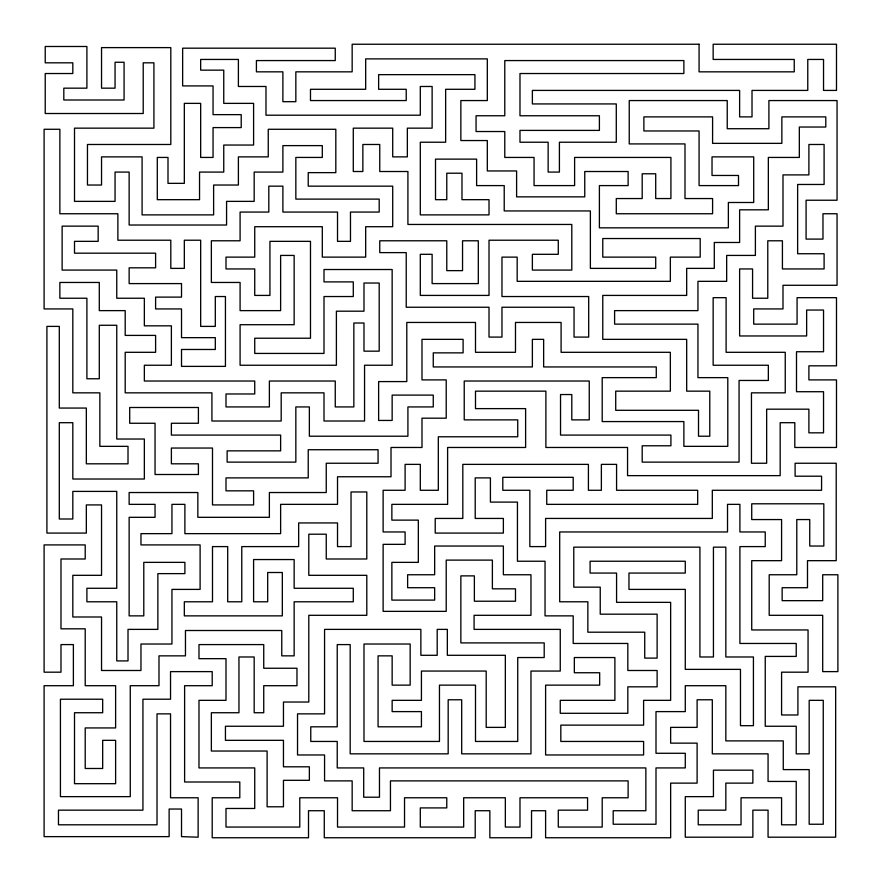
<?xml version="1.0" encoding="UTF-8"?>
<svg xmlns="http://www.w3.org/2000/svg" width="882" height="882" viewBox="0 0 882 882"><rect width="100%" height="100%" fill="white"/><g stroke="black" fill="none" stroke-linecap="round" stroke-linejoin="round"><path stroke-width="1.32" d="M699.073 44.243L352.161 44.243L352.161 71.839L295.845 71.839L295.845 101.684L282.89 101.684L282.89 71.839L256.419 71.839L256.419 60.571L335.259 60.571L335.259 48.179L182.64 48.179L182.64 85.918L213.058 85.918L213.058 114.638L241.216 114.638L241.216 127.592L213.058 127.592L213.058 157.437L200.666 157.437L200.666 103.37L184.327 103.37L184.327 183.346L167.999 183.346L167.999 157.437L157.294 157.437L157.294 199.674L199.541 199.674L199.541 172.078L223.752 172.078L223.752 145.045L253.597 145.045L253.597 103.37L223.752 103.37L223.752 70.152L200.666 70.152L200.666 59.447L238.394 59.447L238.394 86.48L265.989 86.48L265.989 115.2L420.306 115.2L420.306 86.48L432.125 86.48L432.125 128.155L407.352 128.155L407.352 156.875L392.711 156.875L392.711 128.155L353.285 128.155L353.285 171.516L362.855 171.516L362.855 144.483L379.756 144.483L379.756 171.516L407.914 171.516L407.914 224.458L571.801 224.458L571.801 270.079L532.375 270.079L532.375 254.303L558.284 254.303L558.284 240.224L489.014 240.224L489.014 295.415L420.306 295.415L420.306 254.303L432.125 254.303L432.125 283.596L478.309 283.596L478.309 240.786L462.543 240.786L462.543 270.642L446.777 270.642L446.777 240.786L379.756 240.786L379.756 252.616L406.227 252.616L406.227 307.245L489.014 307.245L489.014 337.089L501.968 337.089L501.968 307.245L574.05 307.245L574.05 337.089L588.691 337.089L588.691 296.539L501.968 296.539L501.968 257.125L517.172 257.125L517.172 281.336L670.353 281.336L670.353 257.125L700.198 257.125L700.198 238.537L602.77 238.537L602.77 257.125L655.712 257.125L655.712 268.382L590.378 268.382L590.378 210.941L504.217 210.941L504.217 185.595L476.622 185.595L476.622 159.124L435.51 159.124L435.51 199.674L446.777 199.674L446.777 173.214L461.981 173.214L461.981 199.674L489.014 199.674L489.014 214.888L420.306 214.888L420.306 142.234L445.642 142.234L445.642 89.291L474.935 89.291L474.935 74.65L378.632 74.65L378.632 89.291L406.227 89.291L406.227 100.559L310.486 100.559L310.486 89.291L365.677 89.291L365.677 58.885L487.316 58.885L487.316 100.559L460.856 100.559L460.856 140.547L487.316 140.547L487.316 170.954L516.609 170.954L516.609 196.862L584.755 196.862L584.755 171.516L628.116 171.516L628.116 185.595L599.396 185.595L599.396 227.832L728.367 227.832L728.367 202.496L753.702 202.496L753.702 156.875L712.028 156.875L712.028 175.463L738.499 175.463L738.499 185.595L699.073 185.595L699.073 130.966L643.882 130.966L643.882 116.887L712.59 116.887L712.59 143.358L781.86 143.358L781.86 116.887L825.795 116.887L825.795 127.03L799.324 127.03L799.324 157.437L768.343 157.437L768.343 209.817L739.623 209.817L739.623 242.484L714.288 242.484L714.288 268.382L686.681 268.382L686.681 295.415L602.77 295.415L602.77 339.35L686.681 339.35L686.681 391.156L709.778 391.156L709.778 436.215L698.511 436.215L698.511 410.306L615.724 410.306L615.724 391.156L670.353 391.156L670.353 352.304L561.095 352.304L561.095 322.448L515.485 322.448L515.485 352.304L475.497 352.304L475.497 322.448L406.789 322.448L406.789 381.586L378.632 381.586L378.632 420.449L392.148 420.449L392.148 395.103L433.26 395.103L433.26 406.933L407.914 406.933L407.914 436.215L309.362 436.215L309.362 406.933L295.845 406.933L295.845 462.124L227.137 462.124L227.137 450.856L280.63 450.856L280.63 435.091L171.384 435.091L171.384 423.261L198.406 423.261L198.406 407.495L129.698 407.495L129.698 423.261L155.045 423.261L155.045 474.505L198.406 474.505L198.406 463.811L171.384 463.811L171.384 448.045L212.496 448.045L212.496 504.923L253.597 504.923L253.597 490.844L226.001 490.844L226.001 477.89L308.226 477.89L308.226 449.732L378.069 449.732L378.069 463.248L326.252 463.248L326.252 492.531L269.374 492.531L269.374 517.315L197.844 517.315L197.844 492.531L129.136 492.531L129.136 504.361L155.045 504.361L155.045 517.315L129.136 517.315L129.136 615.868L143.788 615.868L143.788 562.363L184.889 562.363L184.889 573.631L157.867 573.631L157.867 629.384L128.011 629.384L128.011 660.916L116.755 660.916L116.755 601.789L86.899 601.789L86.899 588.272L116.755 588.272L116.755 491.406L72.82 491.406L72.82 519.002L59.303 519.002L59.303 422.698L72.82 422.698L72.82 479.014L144.35 479.014L144.35 439.027L116.755 439.027L116.755 325.271L99.291 325.271L99.291 378.764L86.899 378.764L86.899 298.237L59.866 298.237L59.866 282.461L99.291 282.461L99.291 310.629L125.2 310.629L125.2 335.403L155.607 335.403L155.607 352.304L125.2 352.304L125.2 392.843L211.923 392.843L211.923 421.012L281.193 421.012L281.193 392.843L324.003 392.843L324.003 421.012L364.553 421.012L364.553 365.247L392.148 365.247L392.148 269.517L324.003 269.517L324.003 281.898L353.285 281.898L353.285 296.539L324.003 296.539L324.003 353.428L254.733 353.428L254.733 338.225L310.486 338.225L310.486 241.348L269.936 241.348L269.936 295.415L254.733 295.415L254.733 268.944L226.001 268.944L226.001 257.125L254.733 257.125L254.733 226.707L322.305 226.707L322.305 257.125L365.677 257.125L365.677 226.707L392.711 226.707L392.711 186.157L308.226 186.157L308.226 172.64L335.822 172.64L335.822 129.279L268.249 129.279L268.249 156.875L238.394 156.875L238.394 185.033L213.62 185.033L213.62 214.888L142.09 214.888L142.09 156.875L101.54 156.875L101.54 185.033L87.461 185.033L87.461 144.483L170.81 144.483L170.81 47.617L101.54 47.617L101.54 88.167L115.057 88.167L115.057 62.258L124.075 62.258L124.075 99.997L63.813 99.997L63.813 88.167L86.899 88.167L86.899 46.492L45.225 46.492L45.225 62.82L72.82 62.82L72.82 73.526L45.225 73.526L45.225 113.513L143.215 113.513L143.215 62.82L153.92 62.82L153.92 128.155L74.507 128.155L74.507 201.372L115.057 201.372L115.057 172.078L129.136 172.078L129.136 225.02L226.575 225.02L226.575 201.372L254.17 201.372L254.17 172.078L282.89 172.078L282.89 145.618L322.305 145.618L322.305 157.437L295.845 157.437L295.845 199.112L379.194 199.112L379.194 212.066L350.474 212.066L350.474 241.348L337.519 241.348L337.519 212.066L282.89 212.066L282.89 186.157L268.812 186.157L268.812 212.066L240.091 212.066L240.091 240.786L211.36 240.786L211.36 282.461L240.091 282.461L240.091 310.629L280.63 310.629L280.63 255.427L294.147 255.427L294.147 324.708L240.091 324.708L240.091 365.247L336.395 365.247L336.395 311.192L363.99 311.192L363.99 283.034L379.194 283.034L379.194 351.168L363.99 351.168L363.99 323.01L353.847 323.01L353.847 406.933L335.259 406.933L335.259 381.024L269.374 381.024L269.374 406.933L226.001 406.933L226.001 393.978L254.733 393.978L254.733 381.024L144.35 381.024L144.35 365.247L171.384 365.247L171.384 325.833L144.35 325.833L144.35 298.237L116.755 298.237L116.755 270.079L62.126 270.079L62.126 226.145L98.167 226.145L98.167 241.348L74.507 241.348L74.507 253.178L155.607 253.178L155.607 267.819L129.136 267.819L129.136 283.596L181.516 283.596L181.516 297.113L155.607 297.113L155.607 308.932L181.516 308.932L181.516 337.652L215.307 337.652L215.307 349.481L181.516 349.481L181.516 366.383L225.439 366.383L225.439 296.539L215.307 296.539L215.307 326.395L200.666 326.395L200.666 240.224L184.327 240.224L184.327 268.382L170.81 268.382L170.81 240.224L117.879 240.224L117.879 213.753L59.866 213.753L59.866 129.279L44.1 129.279L44.1 308.932L72.82 308.932L72.82 392.843L99.853 392.843L99.853 446.347L128.011 446.347L128.011 463.811L86.337 463.811L86.337 408.057L59.303 408.057L59.303 326.395L46.911 326.395L46.911 533.081L86.337 533.081L86.337 504.923L101.54 504.923L101.54 575.318L72.82 575.318L72.82 616.992L101.54 616.992L101.54 670.496L140.966 670.496L140.966 644.025L171.946 644.025L171.946 589.397L200.104 589.397L200.104 544.911L140.966 544.911L140.966 533.643L171.946 533.643L171.946 504.361L184.889 504.361L184.889 533.643L280.63 533.643L280.63 504.361L337.519 504.361L337.519 476.765L391.013 476.765L391.013 447.472L421.993 447.472L421.993 418.189L446.215 418.189L446.215 379.899L421.993 379.899L421.993 339.35L463.105 339.35L463.105 352.866L433.26 352.866L433.26 366.945L532.375 366.945L532.375 339.35L543.643 339.35L543.643 366.945L656.274 366.945L656.274 377.639L602.208 377.639L602.208 421.574L683.87 421.574L683.87 446.347L727.793 446.347L727.793 377.639L697.949 377.639L697.949 324.135L614.6 324.135L614.6 310.629L697.949 310.629L697.949 281.336L726.669 281.336L726.669 255.427L755.389 255.427L755.389 226.145L782.996 226.145L782.996 174.901L808.893 174.901L808.893 144.483L824.097 144.483L824.097 184.47L797.637 184.47L797.637 253.74L824.097 253.74L824.097 268.944L782.422 268.944L782.422 240.786L767.781 240.786L767.781 298.237L752.578 298.237L752.578 268.944L739.623 268.944L739.623 335.965L806.644 335.965L806.644 310.056L823.534 310.056L823.534 351.742L796.501 351.742L796.501 391.718L823.534 391.718L823.534 432.83L808.893 432.83L808.893 409.182L766.656 409.182L766.656 463.248L751.453 463.248L751.453 392.843L785.245 392.843L785.245 352.304L726.107 352.304L726.107 297.675L713.152 297.675L713.152 365.247L768.343 365.247L768.343 380.462L739.061 380.462L739.061 462.124L642.195 462.124L642.195 445.785L670.915 445.785L670.915 435.091L560.533 435.091L560.533 394.541L571.801 394.541L571.801 419.876L589.253 419.876L589.253 381.024L464.23 381.024L464.23 419.876L517.734 419.876L517.734 436.777L438.321 436.777L438.321 490.282L420.306 490.282L420.306 464.373L405.103 464.373L405.103 490.282L383.13 490.282L383.13 531.956L405.103 531.956L405.103 544.348L383.13 544.348L383.13 611.358L446.215 611.358L446.215 560.114L492.388 560.114L492.388 588.834L515.485 588.834L515.485 601.226L474.373 601.226L474.373 575.88L460.856 575.88L460.856 642.901L544.205 642.901L544.205 657.542L517.734 657.542L517.734 741.453L475.497 741.453L475.497 685.138L439.457 685.138L439.457 741.453L363.99 741.453L363.99 644.025L410.163 644.025L410.163 685.138L392.148 685.138L392.148 655.855L378.069 655.855L378.069 726.812L421.431 726.812L421.431 711.609L392.148 711.609L392.148 700.341L421.431 700.341L421.431 671.059L486.191 671.059L486.191 727.374L505.342 727.374L505.342 655.293L447.339 655.293L447.339 629.384L437.196 629.384L437.196 655.293L420.868 655.293L420.868 629.384L324.565 629.384L324.565 713.858L297.532 713.858L297.532 754.97L324.565 754.97L324.565 780.879L352.161 780.879L352.161 810.723L390.45 810.723L390.45 780.879L628.116 780.879L628.116 797.769L602.208 797.769L602.208 827.062L558.284 827.062L558.284 810.161L587.566 810.161L587.566 797.769L519.983 797.769L519.983 827.062L505.342 827.062L505.342 797.769L463.667 797.769L463.667 827.062L420.306 827.062L420.306 807.912L446.777 807.912L446.777 797.769L404.529 797.769L404.529 827.062L337.519 827.062L337.519 797.769L299.781 797.769L299.781 827.062L226.001 827.062L226.001 808.474L254.733 808.474L254.733 767.924L198.979 767.924L198.979 700.341L226.001 700.341L226.001 658.667L198.979 658.667L198.979 644.588L263.74 644.588L263.74 668.247L296.969 668.247L296.969 685.7L263.74 685.7L263.74 712.733L254.17 712.733L254.17 656.98L238.956 656.98L238.956 712.733L211.36 712.733L211.36 751.034L267.114 751.034L267.114 806.787L283.453 806.787L283.453 780.316L309.362 780.316L309.362 766.8L283.453 766.8L283.453 740.329L225.439 740.329L225.439 726.25L283.453 726.25L283.453 702.028L308.799 702.028L308.799 615.305L366.802 615.305L366.802 575.318L308.799 575.318L308.799 534.205L326.252 534.205L326.252 558.99L366.802 558.99L366.802 491.969L351.036 491.969L351.036 546.597L337.519 546.597L337.519 522.938L298.656 522.938L298.656 546.597L241.778 546.597L241.778 601.789L227.699 601.789L227.699 546.597L212.496 546.597L212.496 601.789L184.327 601.789L184.327 615.868L282.328 615.868L282.328 572.506L267.687 572.506L267.687 601.789L253.597 601.789L253.597 559.552L294.147 559.552L294.147 588.272L353.285 588.272L353.285 601.789L294.147 601.789L294.147 655.855L281.766 655.855L281.766 630.509L185.463 630.509L185.463 655.855L158.992 655.855L158.992 685.7L130.271 685.7L130.271 796.644L60.428 796.644L60.428 699.217L102.676 699.217L102.676 712.733L74.507 712.733L74.507 783.69L115.619 783.69L115.619 740.329L102.676 740.329L102.676 768.487L85.212 768.487L85.212 727.937L115.619 727.937L115.619 685.7L85.212 685.7L85.212 628.822L60.99 628.822L60.99 558.99L85.212 558.99L85.212 544.911L44.1 544.911L44.1 672.183L60.99 672.183L60.99 644.588L73.382 644.588L73.382 685.7L44.1 685.7L44.1 836.632L169.124 836.632L169.124 809.037L181.516 809.037L181.516 836.632L198.13 837.194L198.13 797.769L170.535 797.769L170.535 713.858L157.018 713.858L157.018 824.802L58.466 824.802L58.466 810.161L142.939 810.161L142.939 699.217L170.535 699.217L170.535 671.621L212.209 671.621L212.209 685.7L184.614 685.7L184.614 782.003L239.805 782.003L239.805 797.769L212.209 797.769L212.209 837.757L308.513 837.757L308.513 810.723L324.278 810.723L324.278 837.757L475.211 837.757L475.211 810.723L489.852 810.723L489.852 837.757L531.526 837.757L531.526 810.723L545.605 810.723L545.605 837.757L670.64 837.757L670.64 783.128L697.111 783.128L697.111 743.14L670.64 743.14L670.64 727.374L697.111 727.374L697.111 699.779L712.314 699.779L712.314 753.845L768.068 753.845L768.068 781.441L796.226 781.441L796.226 824.802L781.584 824.802L781.584 797.769L741.034 797.769L741.034 824.802L698.235 824.802L698.235 810.161L725.831 810.161L725.831 783.128L752.864 783.128L752.864 770.173L713.439 770.173L713.439 796.644L685.281 796.644L685.281 837.194L752.864 837.194L752.864 810.161L768.068 810.161L768.068 837.194L835.651 837.194L835.651 686.824L797.912 686.824L797.912 714.982L781.584 714.982L781.584 672.183L808.055 672.183L808.055 629.946L751.729 629.946L751.729 560.676L781.584 560.676L781.584 519.564L751.729 519.564L751.729 503.798L823.821 503.798L823.821 546.035L809.742 546.035L809.742 519.564L796.788 519.564L796.788 574.755L769.192 574.755L769.192 615.305L822.697 615.305L822.697 671.621L837.9 671.621L837.9 574.755L822.697 574.755L822.697 600.664L782.147 600.664L782.147 587.71L807.493 587.71L807.493 560.676L836.213 560.676L836.213 463.248L795.101 463.248L795.101 476.203L821.572 476.203L821.572 490.282L712.314 490.282L712.314 518.44L545.605 518.44L545.605 546.597L529.839 546.597L529.839 490.282L502.806 490.282L502.806 477.327L573.201 477.327L573.201 490.282L546.741 490.282L546.741 504.361L697.673 504.361L697.673 490.282L616.573 490.282L616.573 464.373L601.37 464.373L601.37 490.282L588.415 490.282L588.415 464.373L462.818 464.373L462.818 518.44L435.223 518.44L435.223 533.081L503.368 533.081L503.368 518.44L475.211 518.44L475.211 477.89L490.414 477.89L490.414 502.101L517.447 502.101L517.447 561.239L545.043 561.239L545.043 615.868L573.201 615.868L573.201 643.463L627.83 643.463L627.83 670.496L657.123 670.496L657.123 686.824L627.83 686.824L627.83 713.295L560.257 713.295L560.257 700.341L614.886 700.341L614.886 657.542L574.336 657.542L574.336 672.746L599.672 672.746L599.672 685.138L545.605 685.138L545.605 754.97L643.606 754.97L643.606 741.453L560.82 741.453L560.82 725.125L643.606 725.125L643.606 700.341L670.64 700.341L670.64 602.351L616.573 602.351L616.573 573.068L590.102 573.068L590.102 561.239L685.281 561.239L685.281 573.068L628.965 573.068L628.965 589.397L685.281 589.397L685.281 669.372L740.472 669.372L740.472 725.688L753.426 725.688L753.426 656.98L725.831 656.98L725.831 547.16L713.439 547.16L713.439 656.98L699.922 656.98L699.922 547.16L573.774 547.16L573.774 587.147L600.234 587.147L600.234 614.181L657.123 614.181L657.123 658.104L644.731 658.104L644.731 632.196L587.853 632.196L587.853 601.789L559.695 601.789L559.695 531.956L727.518 531.956L727.518 504.361L739.91 504.361L739.91 531.956L765.245 531.956L765.245 546.597L739.91 546.597L739.91 643.463L796.226 643.463L796.226 656.417L765.245 656.417L765.245 726.25L796.226 726.25L796.226 753.845L809.18 753.845L809.18 700.341L823.259 700.341L823.259 824.24L809.18 824.24L809.18 769.611L783.271 769.611L783.271 740.891L725.831 740.891L725.831 685.7L685.281 685.7L685.281 711.609L655.999 711.609L655.999 753.283L685.281 753.283L685.281 767.924L655.999 767.924L655.999 824.24L613.188 824.24L613.188 810.723L645.856 810.723L645.856 767.924L379.469 767.924L379.469 797.207L363.704 797.207L363.704 767.924L337.233 767.924L337.233 741.453L310.762 741.453L310.762 726.812L337.233 726.812L337.233 644.588L350.187 644.588L350.187 753.845L448.177 753.845L448.177 699.779L461.694 699.779L461.694 753.845L530.964 753.845L530.964 671.059L560.257 671.059L560.257 629.384L474.086 629.384L474.086 615.305L530.964 615.305L530.964 574.755L503.368 574.755L503.368 546.035L434.661 546.035L434.661 574.755L407.627 574.755L407.627 587.71L434.661 587.71L434.661 600.102L391.862 600.102L391.862 562.363L418.333 562.363L418.333 520.126L391.862 520.126L391.862 504.361L447.615 504.361L447.615 447.472L525.617 447.472L525.617 408.62L475.497 408.62L475.497 391.156L545.892 391.156L545.892 447.472L627.554 447.472L627.554 475.641L780.173 475.641L780.173 422.698L794.814 422.698L794.814 447.472L836.489 447.472L836.489 379.899L808.893 379.899L808.893 365.821L836.489 365.821L836.489 297.675L797.074 297.675L797.074 324.135L753.702 324.135L753.702 308.932L782.996 308.932L782.996 285.283L837.051 285.283L837.051 213.753L822.972 213.753L822.972 239.099L806.082 239.099L806.082 200.236L837.051 200.236L837.051 100.559L768.906 100.559L768.906 128.717L727.231 128.717L727.231 100.559L629.241 100.559L629.241 143.92L684.994 143.92L684.994 198.549L712.59 198.549L712.59 213.753L616.286 213.753L616.286 198.549L642.195 198.549L642.195 173.776L655.712 173.776L655.712 198.549L670.915 198.549L670.915 157.437L574.612 157.437L574.612 185.595L534.062 185.595L534.062 157.437L504.78 157.437L504.78 131.528L476.06 131.528L476.06 115.763L504.78 115.763L504.78 60.571L683.87 60.571L683.87 73.526L519.983 73.526L519.983 115.763L599.396 115.763L599.396 130.404L519.983 130.404L519.983 142.234L548.141 142.234L548.141 172.078L559.409 172.078L559.409 142.234L616.286 142.234L616.286 103.933L532.375 103.933L532.375 90.416L739.623 90.416L739.623 116.887L752.015 116.887L752.015 90.416L807.769 90.416L807.769 59.447L823.534 59.447L823.534 90.416L836.489 90.416L836.489 44.243L713.152 44.243L713.152 59.447L794.252 59.447L794.252 71.839L699.073 71.839L699.073 44.243"/></g></svg>
